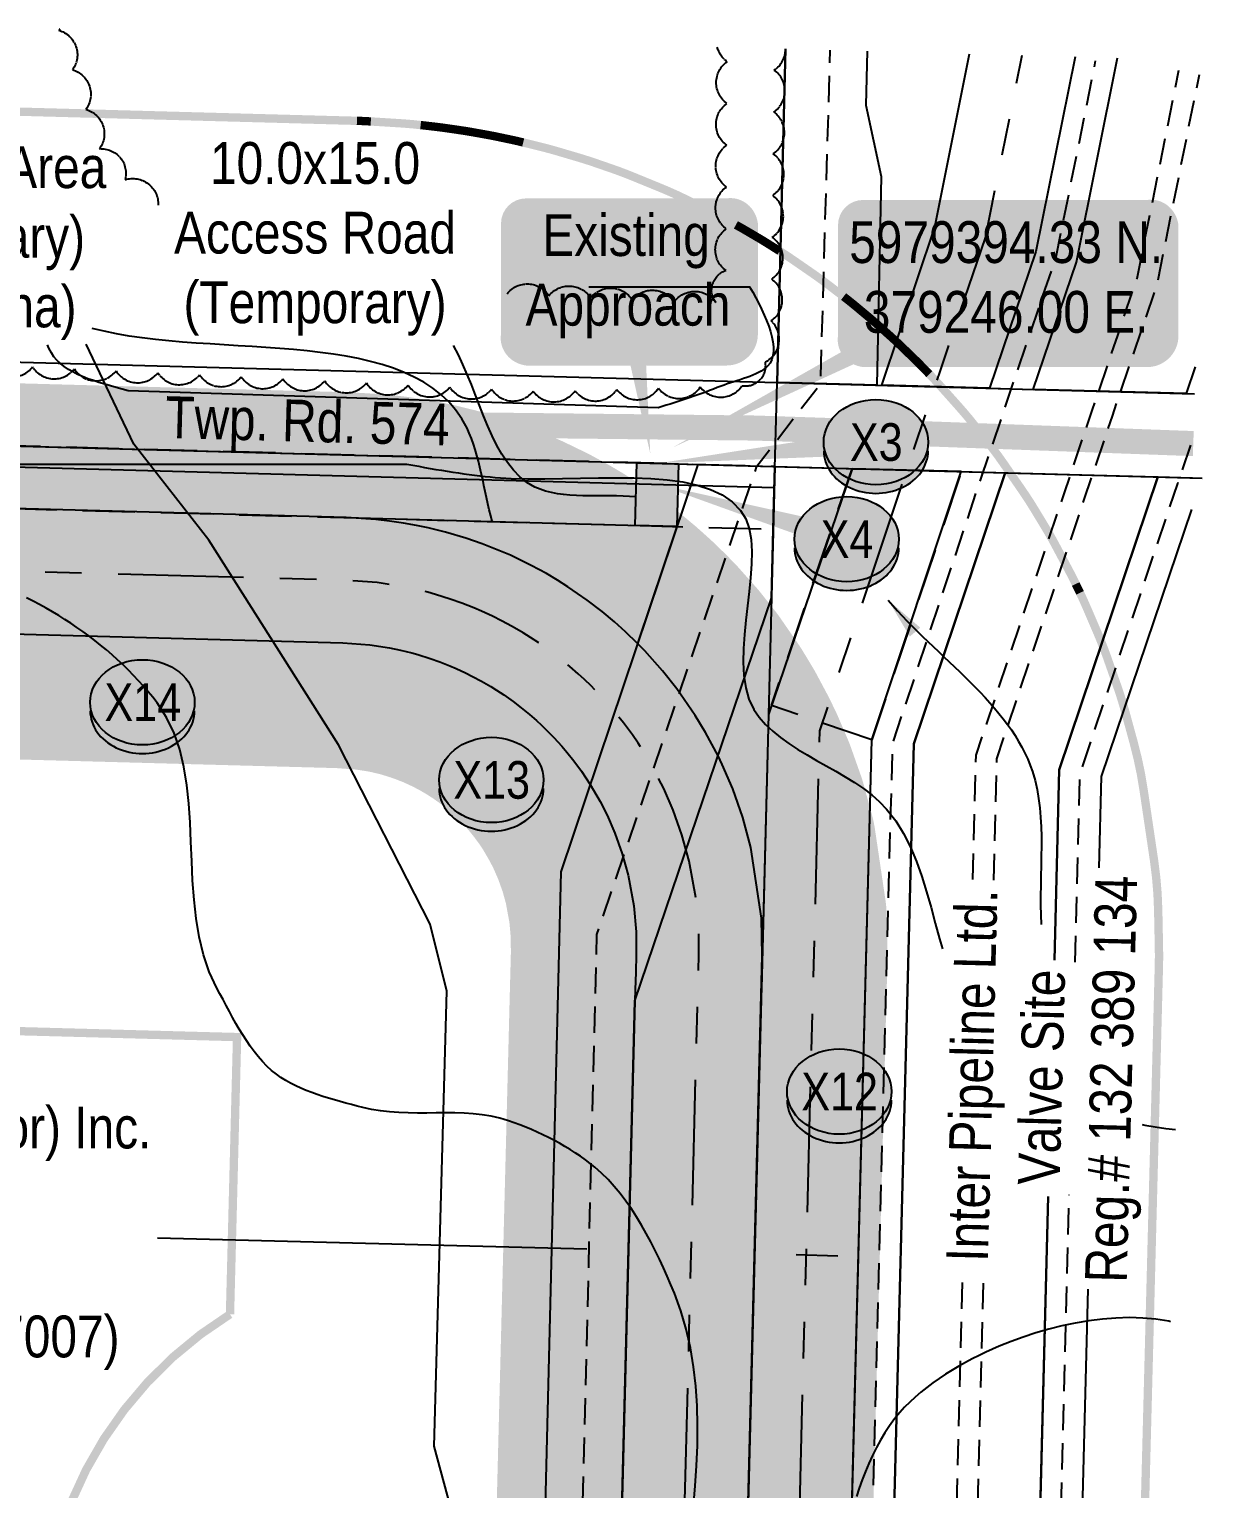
# Model space of a CAD drawing. Extents: x 377880 to 379854, y 5978481 to 5980390.
# Drawn here: x 379097.9 to 379379.6, y 5979151 to 5979500.4 of the extents above; entities that cross this region are included whole.
import ezdxf
from ezdxf.enums import TextEntityAlignment as Align

# ---------------------------------------------------------------- set-up
doc = ezdxf.new("R2010")
doc.units = 0
doc.header["$LTSCALE"] = 5
doc.header["$PDSIZE"] = 0.5
for name, pattern in [('0', [1, 1, 0]), ('foc-ACCESSROAD', [3.75, 2.5, -1.25]), ('foc-DRILLPATH', [14.75, 6, -1.75, 1.75, -1.75, 1.75, -1.75]), ('foc-FLOWLINE', [3.75, 2.5, -1.25]), ('foc-QUARTERLINE', [33, 25, -3, 2, -3]), ('foc-TIELINE', [1.875, 1.25, -0.625]), ('UG_PIPE', [1.875, 1.25, -0.625])]:
    doc.linetypes.add(name, pattern=pattern)
doc.layers.get('Defpoints').update_dxf_attribs({"color": 9})
for name, color, linetype in [('AS-PIPE-UG', 44, 'UG_PIPE'), ('AS-POWER', 104, 'foc-POWER'), ('AS-ROADS', 254, 'Continuous'), ('AS-TELUS', 224, 'foc-TEL'), ('C-RW', 13, 'Continuous'), ('C-WS', 13, 'foc-ACCESSROAD'), ('F-EZE', 190, 'foc-FLOWLINE'), ('F-RW', 190, 'Continuous'), ('L-QSEC', 8, 'foc-QUARTERLINE'), ('L-ROAD-T', 7, 'Continuous'), ('L-SEC', 7, 'Continuous'), ('P-BUFFER-H 30m', 51, 'Continuous'), ('P-BUFFER-YELLOW', 50, 'foc-TIELINE'), ('P-CROSSINGS', 250, 'Continuous'), ('P-PDRILLPATH', 12, 'foc-DRILLPATH'), ('P-PROPOSED', 10, 'Continuous'), ('P-PROPOSED-T', 10, 'Continuous'), ('P-TEMP-H', 41, 'Continuous'), ('P-TEMP_WORKSPACE', 46, 'Continuous'), ('T-BUSH', 110, '0'), ('T-CREEK', 160, 'Continuous'), ('WETLAND', 143, 'Continuous')]:
    doc.layers.add(name, color=color, linetype=linetype)
doc.layers.add('C-WS-T', color=13, linetype='Continuous', lineweight=9)
doc.layers.add('P-TEMP-T', color=46, linetype='Continuous', lineweight=18)
doc.layers.add('P-REPAIR-PURPLE-H', color=7, linetype='Continuous', true_color=0xeeddfd)
doc.styles.add('80', font='ARIALN.TTF', dxfattribs={"height": 10})
doc.styles.add('80CG', font='ARIALN.TTF', dxfattribs={"height": 10})
doc.styles.add('80L', font='ARIALN.TTF', dxfattribs={"height": 10})
doc.styles.add('Crossing', font='ARIALN.TTF', dxfattribs={"height": 10})
doc.styles.add('foc-LtypeFont', font='ARIALN.TTF', dxfattribs={"height": 7.35})
doc.linetypes.add('foc-POWER', pattern='A,6,-1,["P",foc-LtypeFont,S=0.2,R=0,X=-0.625,Y=-0.75],-1.24,4', length=12.24)
doc.linetypes.add('foc-POWER-NOLINE', pattern='A,0,-4,["P",foc-LtypeFont,S=0.2,R=0,X=-0.625,Y=-0.75],-8.24', length=12.24)
doc.linetypes.add('foc-TEL', pattern='A,2,-1,["T",foc-LtypeFont,S=0.2,R=0,X=-0.425,Y=-0.75],-1.24,8', length=12.24)
doc.linetypes.add('foc-TEL-NOLINE', pattern='A,0,-2,["T",foc-LtypeFont,S=0.2,R=0,X=-0.425,Y=-0.75],-10.24', length=12.24)
doc.linetypes.add('foc-TOPO-flowdirection-NOLINE', pattern='A,0,[">",foc-LtypeFont,S=0.3,R=0,X=0,Y=-0.945],-20,[">",foc-LtypeFont,S=0.3,R=0,X=0,Y=-0.945],0', length=20)
doc.dimstyles.new('Compass 5 000', dxfattribs={"dimscale": 5, "dimtxt": 9, "dimasz": 2, "dimexe": 0.2, "dimexo": 0.0625, "dimgap": 0.5, "dimtad": 0, "dimtih": 1, "dimtoh": 1, "dimzin": 0, "dimdsep": 46, "dimtxsty": '80CG', "dimcen": 0.1, "dimse1": 1, "dimse2": 1, "dimclrd": 256, "dimclrt": 256, "dimaunit": 1, "dimadec": 4, "dimazin": 0, "dimtfac": 0.06, "dimtofl": 0, "dimtmove": 0, "dimatfit": 1, "dimfxl": 0.2, "dimtolj": 1, "dimtzin": 0, "dimlwd": -1, "dimarcsym": 0})

# ---------------------------------------------------------------- blocks, each defined once
blk = doc.blocks.new('xing2')
h = blk.add_hatch(color=50)
h.dxf.hatch_style = 1
edge = h.paths.add_edge_path()
edge.add_ellipse((0, 0), major_axis=(-12.5, 0), ratio=0.816297, start_angle=0, end_angle=360)
h = blk.add_hatch(color=250)
h.dxf.hatch_style = 1
edge = h.paths.add_edge_path()
edge.add_ellipse((0, -2.05), major_axis=(-12.5, 0), ratio=0.816297, start_angle=0, end_angle=180)
edge.add_line((12.5, -2.05), (12.5, 0))
edge.add_ellipse((0, 0), major_axis=(-12.5, 0), ratio=0.816297, start_angle=0, end_angle=180, ccw=False)
edge.add_line((-12.5, 0), (-12.5, -2.05))
at = {"color": 250}
blk.add_ellipse((0, 0), major_axis=(-12.5, 0), ratio=0.816297, dxfattribs=at)
blk.add_ellipse((0, -2.05), major_axis=(-12.5, 0), ratio=0.816297, start_param=0, end_param=3.141593, dxfattribs=at)
at = {"color": 250, "style": 'Crossing'}
blk.add_attdef('CROSSING', text='', height=9, dxfattribs=at).set_placement((0.09, 0.02), align=Align.MIDDLE_CENTER)
at = {"color": 250, "style": 'Crossing', "flags": 1}
for tag, p in [('OWNER', (0.09, -12.49)), ('DESCRIPTION', (0.09, -25.77)), ('LOCATION', (0.09, -39.3)), ('DWG_REF', (0.09, -52.84))]:
    blk.add_attdef(tag, text='', height=9, dxfattribs=at).set_placement(p, align=Align.MIDDLE_CENTER)
blk = doc.blocks.new('*U437')
h = blk.add_hatch(color=255)
edge = h.paths.add_edge_path()
edge.add_line((-24, -20), (24, -20))
edge.add_arc((24, -14), 6, 270, 360)
edge.add_line((30, -14), (30, 12.5))
edge.add_arc((24, 12.5), 6, 0, 90)
edge.add_line((24, 18.5), (-24, 18.5))
edge.add_arc((-24, 12.5), 6, 90, 180)
edge.add_line((-30, 12.5), (-30, -14))
edge.add_arc((-24, -14), 6, 180, 270)
at = {"color": 1, "flags": 128}
blk.add_lwpolyline([(-24, -20, 3, 3, 0), (24, -20, 3, 3, 0.414214), (30, -14, 3, 3, 0), (30, 12.5, 3, 0, 0.414214), (24, 18.5, 0, 0, 0), (-24, 18.5, 0, 0, 0.414214), (-30, 12.5, 0, 0, 0), (-30, -14, 0, 3, 0.414214)], format="xyseb", close=True, dxfattribs=at)
for points in [[(-25.47, -11.01, 0, 7.5, 0), (0, 0, 0, 0, 0)], [(5.73, -42.54, 0, 7.5, 0), (0, 0, 0, 0, 0)]]:
    blk.add_lwpolyline(points, format="xyseb", dxfattribs=at)
at = {"color": 1, "style": '80'}
blk.add_attdef('ENTER_TEXT_001', (-26.85, -4.92), '', height=10, dxfattribs=at)
blk = doc.blocks.new('*U438')
h = blk.add_hatch(color=255)
edge = h.paths.add_edge_path()
edge.add_line((-34, -20), (34, -20))
edge.add_arc((34, -14), 6, 270, 360)
edge.add_line((40, -14), (40, 12.5))
edge.add_arc((34, 12.5), 6, 0, 90)
edge.add_line((34, 18.5), (-34, 18.5))
edge.add_arc((-34, 12.5), 6, 90, 180)
edge.add_line((-40, 12.5), (-40, -14))
edge.add_arc((-34, -14), 6, 180, 270)
at = {"color": 1, "flags": 128}
blk.add_lwpolyline([(-34, -20, 3, 3, 0), (34, -20, 3, 3, 0.414214), (40, -14, 3, 3, 0), (40, 12.5, 3, 0, 0.414214), (34, 18.5, 0, 0, 0), (-34, 18.5, 0, 0, 0.414214), (-40, 12.5, 0, 0, 0), (-40, -14, 0, 3, 0.414214)], format="xyseb", close=True, dxfattribs=at)
for points in [[(-79.61, -40.76, 0, 7.5, 0), (0, 0, 0, 0, 0)], [(-25.47, -11.01, 0, 7.5, 0), (0, 0, 0, 0, 0)]]:
    blk.add_lwpolyline(points, format="xyseb", dxfattribs=at)
at = {"color": 1, "style": '80'}
blk.add_attdef('ENTER_TEXT_001', (-26.85, -4.92), '', height=10, dxfattribs=at)
blk = doc.blocks.new('*D476')
at = {"layer": 'Defpoints', "color": 0, "transparency": 16777216}
for p in [(379241.45, 5979208.1), (379241.12, 5979195.32), (379271.26, 5979194.55)]:
    blk.add_point(p, dxfattribs=at)
at = {"layer": 'P-PROPOSED-T', "color": 240, "transparency": 16777216}
for p, q in [((379231.45, 5979208.36), (379128.68, 5979210.99)), ((379281.59, 5979207.08), (379291.58, 5979206.82))]:
    blk.add_line(p, q, dxfattribs=at)
for points in [[(379231.49, 5979210.02), (379231.41, 5979206.69), (379241.45, 5979208.1)], [(379281.63, 5979208.74), (379281.54, 5979205.41), (379271.59, 5979207.33)]]:
    blk.add_solid(points, dxfattribs=at)
at = {"layer": 'P-PROPOSED-T', "transparency": 16777216, "insert": (379056.87, 5979210.99), "char_height": 10, "attachment_point": 5, "style": '80CG'}
blk.add_mtext('\\A1;Inter Pipeline (Corridor) Inc.\\P30.00 P/L R/W\\PPlan 092 5502\\P(AER 48184-4, LS 7007)', dxfattribs=at)

msp = doc.modelspace()

# ---------------------------------------------------------------- hatches: boundary and pattern name
at = {"layer": 'P-BUFFER-H 30m'}
h = msp.add_hatch(color=256, dxfattribs=at)
h.dxf.hatch_style = 1
h.paths.add_polyline_path([(379296.053, 5978992.785), (379298.424, 5979084.392), (379299.075, 5979109.56), (379303.428, 5979277.819, 0.0113825), (379303.432, 5979279.185), (379303.255, 5979288.18, 0.0318925), (379302.936, 5979291.99), (379300.427, 5979308.913, 0.0300277), (379299.687, 5979312.437), (379297.713, 5979319.643, 0.017967), (379297.07, 5979321.7), (379294.659, 5979328.535, 0.0165461), (379293.937, 5979330.384), (379291.449, 5979336.181, 0.0203889), (379290.394, 5979338.387, 0.0204188), (379289.331, 5979340.594), (379286.35, 5979346.182, 0.0135175), (379285.549, 5979347.591), (379283.094, 5979351.649, 0.0152063), (379282.102, 5979353.181), (379277.714, 5979359.528, 0.0161909), (379276.559, 5979361.089), (379273.114, 5979365.44, 0.0145748), (379271.989, 5979366.779), (379267.736, 5979371.551, 0.0211773), (379265.967, 5979373.374, 0.018263), (379264.448, 5979374.952), (379261.566, 5979377.735, 0.0091727), (379260.761, 5979378.484), (379258.146, 5979380.829, 0.0090424), (379257.326, 5979381.539), (379254.332, 5979384.035, 0.0102305), (379253.373, 5979384.802), (379249.814, 5979387.531, 0.0123287), (379248.618, 5979388.402), (379243.997, 5979391.596, 0.0104964), (379242.946, 5979392.29), (379240.422, 5979393.882, 0.0074025), (379239.664, 5979394.345), (379237.01, 5979395.911, 0.0088202), (379236.089, 5979396.433), (379232.447, 5979398.413, 0.0117706), (379231.19, 5979399.058), (379226.241, 5979401.454, 0.0156458), (379224.526, 5979402.219), (379217.751, 5979404.99, 0.0140225), (379216.177, 5979405.583), (379212.235, 5979406.942, 0.0112824), (379210.946, 5979407.355), (379206.078, 5979408.791, 0.01135), (379204.764, 5979409.147), (379200.661, 5979410.158, 0.008689), (379199.645, 5979410.39), (379196.811, 5979410.985, 0.007407), (379195.939, 5979411.154), (379192.814, 5979411.714, 0.0079298), (379191.875, 5979411.867), (379188.586, 5979412.349, 0.0081034), (379187.622, 5979412.474), (379184.327, 5979412.849, 0.0127367), (379182.804, 5979412.983), (379175.699, 5979413.425, 0.0087624), (379174.648, 5979413.472), (378891.614, 5979421.151, 0.2059693), (378869.588, 5979412.375), (378741.819, 5979284.608), (378469.662, 5979284.607, 0.4066823), (378439.673, 5979255.38), (378438.899, 5979225.381, 0.4217837), (378468.889, 5979194.608), (378766.672, 5979194.608, 0.1989132), (378787.886, 5979203.394), (378914.974, 5979330.483), (379171.525, 5979323.523), (379176.156, 5979323.179), (379178.905, 5979322.759), (379180.263, 5979322.479), (379182.255, 5979321.989), (379184.493, 5979321.291), (379185.734, 5979320.851), (379187.617, 5979320.109), (379189.862, 5979319.072), (379191.611, 5979318.133), (379193.313, 5979317.141), (379194.669, 5979316.249), (379196.06, 5979315.266), (379197.174, 5979314.417), (379198.339, 5979313.464), (379199.657, 5979312.313), (379201.275, 5979310.748), (379203.22, 5979308.607), (379204.493, 5979307.012), (379205.922, 5979305.069), (379206.671, 5979303.908), (379208.258, 5979301.183), (379209.137, 5979299.451), (379210.252, 5979296.897), (379211.298, 5979293.973), (379212.079, 5979291.151), (379212.926, 5979286.542), (379213.241, 5979282.948), (379213.266, 5979279.201), (379213.166, 5979275.425), (379213.057, 5979271.306), (379212.987, 5979268.654), (379209.737, 5979141.706), (379196.695, 5979142.006, 0.4134141), (379166.016, 5979112.785), (379152.934, 5978604.043, 0.4137972), (379182.111, 5978573.283), (379207.082, 5978572.606, 0.076513), (379216.139, 5978573.749, 0.0764958), (379225.117, 5978572.116), (379255.105, 5978571.302, 0.4145982), (379285.91, 5978600.515)])
h.paths.add_polyline_path([(379196.006, 5979112.014), (379220.571, 5979111.449), (379238.961, 5979111.027), (379242.977, 5979267.862), (379243.047, 5979270.513), (379243.156, 5979274.632), (379243.269, 5979278.905), (379243.232, 5979284.359), (379242.688, 5979290.571), (379241.345, 5979297.879), (379239.917, 5979303.037), (379238.156, 5979307.963), (379236.282, 5979312.253), (379234.618, 5979315.533), (379232.249, 5979319.599), (379231.231, 5979321.178), (379230.138, 5979322.777), (379228.311, 5979325.262), (379226.67, 5979327.318), (379225.457, 5979328.744), (379223.534, 5979330.862), (379221.881, 5979332.555), (379220.592, 5979333.801), (379219.384, 5979334.914), (379217.708, 5979336.379), (379215.765, 5979337.968), (379213.814, 5979339.455), (379211.577, 5979341.035), (379209.857, 5979342.167), (379208.441, 5979343.048), (379206.264, 5979344.315), (379204.112, 5979345.472), (379202.395, 5979346.329), (379200.171, 5979347.356), (379198.669, 5979347.999), (379196.246, 5979348.954), (379193.976, 5979349.759), (379191, 5979350.687), (379189.553, 5979351.089), (379186.874, 5979351.747), (379184.203, 5979352.297), (379179.539, 5979353.011), (379173.043, 5979353.493), (378902.887, 5979360.822), (378766.672, 5979224.608), (378468.889, 5979224.608), (378469.663, 5979254.607), (378754.246, 5979254.608), (378890.801, 5979391.162), (379173.835, 5979383.483), (379180.94, 5979383.041), (379184.236, 5979382.666), (379187.524, 5979382.184), (379190.649, 5979381.624), (379193.483, 5979381.03), (379197.585, 5979380.019), (379202.453, 5979378.582), (379206.395, 5979377.222), (379213.17, 5979374.451), (379218.119, 5979372.055), (379221.762, 5979370.075), (379224.416, 5979368.509), (379226.94, 5979366.917), (379231.561, 5979363.723), (379235.12, 5979360.994), (379238.114, 5979358.498), (379240.728, 5979356.153), (379243.61, 5979353.37), (379245.34, 5979351.591), (379249.593, 5979346.818), (379253.037, 5979342.468), (379257.425, 5979336.121), (379259.88, 5979332.063), (379262.861, 5979326.475), (379263.88, 5979324.352), (379266.367, 5979318.555), (379268.778, 5979311.72), (379270.752, 5979304.514), (379273.261, 5979287.59), (379273.438, 5979278.595), (379269.085, 5979110.336), (379268.435, 5979085.168), (379266.063, 5978993.56), (379255.92, 5978601.291), (379225.932, 5978602.105), (379238.322, 5979085.828), (379219.979, 5979086.339), (379207.896, 5978602.595), (379182.924, 5978603.272)], flags=16)
at = {"layer": 'P-REPAIR-PURPLE-H'}
h = msp.add_hatch(color=256, dxfattribs=at)
h.dxf.hatch_style = 1
h.paths.add_polyline_path([(378469.663, 5979254.607), (378468.889, 5979224.608), (378766.672, 5979224.608), (378902.887, 5979360.822), (379173.043, 5979353.493), (379179.539, 5979353.011), (379184.203, 5979352.297), (379186.874, 5979351.747), (379189.553, 5979351.089), (379191, 5979350.687), (379193.976, 5979349.759), (379196.246, 5979348.954), (379198.669, 5979347.999), (379200.171, 5979347.356), (379202.395, 5979346.329), (379204.112, 5979345.472), (379206.264, 5979344.315), (379208.441, 5979343.048), (379209.857, 5979342.167), (379211.577, 5979341.035), (379213.814, 5979339.455), (379215.765, 5979337.968), (379217.708, 5979336.379), (379219.384, 5979334.914), (379220.592, 5979333.801), (379221.881, 5979332.555), (379223.534, 5979330.862), (379225.457, 5979328.744), (379226.67, 5979327.318), (379228.311, 5979325.262), (379230.138, 5979322.777), (379231.231, 5979321.178), (379232.249, 5979319.599), (379234.618, 5979315.533), (379236.282, 5979312.253), (379238.156, 5979307.963), (379239.917, 5979303.037), (379241.345, 5979297.879), (379242.688, 5979290.571), (379243.232, 5979284.359), (379243.269, 5979278.905), (379243.156, 5979274.632), (379243.047, 5979270.513), (379242.977, 5979267.862), (379238.961, 5979111.027), (379238.322, 5979085.828), (379225.932, 5978602.105), (379255.92, 5978601.291), (379266.063, 5978993.56), (379268.435, 5979085.168), (379269.085, 5979110.336), (379273.438, 5979278.595), (379273.261, 5979287.59), (379270.752, 5979304.514), (379268.778, 5979311.72), (379266.367, 5979318.555), (379263.88, 5979324.352), (379262.861, 5979326.475), (379259.88, 5979332.063), (379257.425, 5979336.121), (379253.037, 5979342.468), (379249.593, 5979346.818), (379245.34, 5979351.591), (379243.61, 5979353.37), (379240.728, 5979356.153), (379238.114, 5979358.498), (379235.12, 5979360.994), (379231.561, 5979363.723), (379226.94, 5979366.917), (379224.416, 5979368.509), (379221.762, 5979370.075), (379218.119, 5979372.055), (379213.17, 5979374.451), (379206.395, 5979377.222), (379202.453, 5979378.582), (379197.585, 5979380.019), (379193.483, 5979381.03), (379190.649, 5979381.624), (379187.524, 5979382.184), (379184.236, 5979382.666), (379180.94, 5979383.041), (379173.835, 5979383.483), (378890.801, 5979391.162), (378754.246, 5979254.608)])
at = {"layer": 'P-TEMP-H'}
h = msp.add_hatch(color=256, dxfattribs=at)
h.dxf.hatch_style = 1
h.paths.add_polyline_path([(379253.427, 5979396.324), (379253.02, 5979381.334), (379243.024, 5979381.606), (379243.431, 5979396.596)])
h = msp.add_hatch(color=256, dxfattribs=at)
h.dxf.hatch_style = 1
h.paths.add_polyline_path([(379253.02, 5979381.334), (379243.618, 5979353.362), (379243.61, 5979353.37), (379240.728, 5979356.153), (379238.114, 5979358.498), (379235.12, 5979360.994), (379231.561, 5979363.723), (379226.94, 5979366.917), (379224.416, 5979368.509), (379221.762, 5979370.075), (379218.119, 5979372.055), (379213.17, 5979374.451), (379206.395, 5979377.222), (379202.453, 5979378.582), (379197.585, 5979380.019), (379193.483, 5979381.03), (379190.649, 5979381.624), (379187.524, 5979382.184), (379184.236, 5979382.666), (379180.94, 5979383.041), (379173.835, 5979383.483)])

# ---------------------------------------------------------------- linework, layer by layer
at = {"layer": 'AS-PIPE-UG', "flags": 128}
for points in [[(379213.858, 5978482.296), (379216.371, 5978582.254), (379216.893, 5978602.361), (379228.976, 5979086.114), (379233.866, 5979283.682), (379272.172, 5979395.815), (379287.411, 5979415.525), (379289.724, 5979495.376)], [(379257.813, 5978481.091), (379260.399, 5978581.058), (379260.918, 5978601.161), (379271.044, 5978992.765), (379298.302, 5979083.829), (379304.661, 5979329.418), (379325.839, 5979392.883), (379332.593, 5979412.822), (379343.821, 5979445.896), (379353.265, 5979492.798)], [(379323.878, 5979296.866), (379324.645, 5979326.659), (379345.791, 5979389.412), (379352.525, 5979409.33), (379363.166, 5979440.676), (379373.207, 5979490.549)], [(379328.876, 5979296.726), (379329.623, 5979325.777), (379350.528, 5979387.813), (379357.26, 5979407.725), (379368.004, 5979439.374), (379378.109, 5979489.562)], [(379348.377, 5979277.098), (379349.539, 5979322.248), (379372.914, 5979391.614), (379376.678, 5979402.705)], [(379272.829, 5978480.684), (379275.417, 5978580.65), (379275.99, 5978601.174), (379271.721, 5978632.1), (379279.813, 5978946.65), (379342.413, 5979044.712), (379342.487, 5979048.267), (379346.943, 5979221.374)], [(379162.111, 5978572.174), (379162.41, 5978583.677), (379162.932, 5978603.833), (379174.98, 5979072.371), (379318.009, 5979068.867), (379321.468, 5979203.242)], [(379167.11, 5978572.049), (379167.408, 5978583.547), (379167.93, 5978603.703), (379179.85, 5979067.25), (379322.879, 5979063.746), (379326.463, 5979202.998)]]:
    msp.add_lwpolyline(points, dxfattribs=at)
at = {"layer": 'AS-POWER', "flags": 128}
msp.add_lwpolyline([(378353.794, 5979420.66), (378453.759, 5979418.02), (378473.733, 5979412.476), (379276.328, 5979390.7)], dxfattribs=at)
at = {"layer": 'AS-POWER', "linetype": 'foc-POWER-NOLINE', "flags": 128}
msp.add_lwpolyline([(379275.646, 5979364.162), (379276.076, 5979380.709), (379277.009, 5979415.808), (379376.947, 5979413.095)], dxfattribs=at)
at = {"layer": 'AS-ROADS', "const_width": 6, "flags": 128}
msp.add_lwpolyline([(378353.988, 5979428.191), (378461.233, 5979425.748), (378484.014, 5979422.026), (378631.685, 5979417.37), (378760.423, 5979414.377), (378940.957, 5979412.077), (379132.967, 5979406.457), (379271.745, 5979404.916), (379307.692, 5979403.719), (379376.639, 5979401.197)], dxfattribs=at)
at = {"layer": 'AS-TELUS', "linetype": 'foc-TEL-NOLINE', "flags": 128}
msp.add_lwpolyline([(378450.272, 5978502.997), (378473.869, 5979417.501), (379378.771, 5979392.928)], dxfattribs=at)
at = {"layer": 'C-RW', "flags": 128}
for points in [[(379348.363, 5979493.785), (379338.983, 5979447.199), (379327.858, 5979414.426), (379302.043, 5979415.159), (379314.735, 5979453.028), (379323.064, 5979494.471)], [(379269.085, 5979110.336), (379273.438, 5979278.595), (379273.261, 5979287.59), (379270.752, 5979304.514), (379268.778, 5979311.72), (379266.367, 5979318.555), (379263.88, 5979324.352), (379262.861, 5979326.475), (379259.88, 5979332.063), (379257.425, 5979336.121), (379253.037, 5979342.468), (379249.593, 5979346.818), (379245.34, 5979351.591), (379243.61, 5979353.37), (379240.728, 5979356.153), (379238.114, 5979358.498), (379235.12, 5979360.994), (379231.561, 5979363.723), (379226.94, 5979366.917), (379224.416, 5979368.509), (379221.762, 5979370.075), (379218.119, 5979372.055), (379213.17, 5979374.451), (379206.395, 5979377.222), (379202.453, 5979378.582), (379197.585, 5979380.019), (379193.483, 5979381.03), (379190.649, 5979381.624), (379187.524, 5979382.184), (379184.236, 5979382.666), (379180.94, 5979383.041), (379173.835, 5979383.483), (378890.801, 5979391.162)], [(378902.887, 5979360.822), (379173.043, 5979353.493), (379179.539, 5979353.011), (379184.203, 5979352.297), (379186.874, 5979351.747), (379189.553, 5979351.089), (379191, 5979350.687), (379193.976, 5979349.759), (379196.246, 5979348.954), (379198.669, 5979347.999), (379200.171, 5979347.356), (379202.395, 5979346.329), (379204.112, 5979345.472), (379206.264, 5979344.315), (379208.441, 5979343.048), (379209.857, 5979342.167), (379211.577, 5979341.035), (379213.814, 5979339.455), (379215.765, 5979337.968), (379217.708, 5979336.379), (379219.384, 5979334.914), (379220.592, 5979333.801), (379221.881, 5979332.555), (379223.534, 5979330.862), (379225.457, 5979328.744), (379226.67, 5979327.318), (379228.311, 5979325.262), (379230.138, 5979322.777), (379231.231, 5979321.178), (379232.249, 5979319.599), (379234.618, 5979315.533), (379236.282, 5979312.253), (379238.156, 5979307.963), (379239.917, 5979303.037), (379241.345, 5979297.879), (379242.688, 5979290.571), (379243.232, 5979284.359), (379243.269, 5979278.905), (379243.156, 5979274.632), (379243.047, 5979270.513), (379242.977, 5979267.862), (379238.961, 5979111.027)]]:
    msp.add_lwpolyline(points, dxfattribs=at)
msp.add_lwpolyline([(379294.943, 5979395.186), (379274.929, 5979336.38), (379269.085, 5979110.336), (379238.961, 5979111.027), (379220.571, 5979111.449), (379196.006, 5979112.014), (379182.924, 5978603.272), (379207.896, 5978602.595), (379219.979, 5979086.339), (379238.322, 5979085.828), (379268.435, 5979085.168), (379293.321, 5979084.624), (379299.682, 5979330.293), (379321.099, 5979394.477)], close=True, dxfattribs=at)
at = {"layer": 'C-WS', "flags": 128}
msp.add_lwpolyline([(379299.682, 5979330.293), (379275.642, 5979338.475), (379294.943, 5979395.186), (379321.099, 5979394.477)], close=True, dxfattribs=at)
at = {"layer": 'F-EZE', "flags": 128}
msp.add_lwpolyline([(378473.477, 5979402.485), (378890.801, 5979391.162), (379276.076, 5979380.709), (379276.464, 5979395.698), (378473.869, 5979417.501)], close=True, dxfattribs=at)
at = {"layer": 'F-RW', "flags": 128}
for points in [[(379298.572, 5979495.136), (379298.286, 5979482.187), (379301.922, 5979465.115), (379300.867, 5979415.191), (379277.009, 5979415.808), (379279.049, 5979495.666)], [(379348.363, 5979493.785), (379338.983, 5979447.199), (379327.858, 5979414.426), (379338.318, 5979414.143), (379348.652, 5979444.583), (379358.502, 5979493.51)], [(379377.114, 5979419.545), (379374.942, 5979413.15), (379338.318, 5979414.143), (379348.652, 5979444.583), (379358.502, 5979493.51)], [(379258.011, 5979396.184), (379225.234, 5979298.672), (379220.571, 5979111.449), (379219.979, 5979086.339), (379207.896, 5978602.595), (379225.932, 5978602.105), (379242.977, 5979267.862), (379275.646, 5979364.162), (379276.076, 5979380.709)], [(379341.932, 5979220.999), (379337.489, 5979048.383), (379194.46, 5979051.888), (379182.924, 5978603.272), (379147.937, 5978604.222), (379160.37, 5979087.734), (379303.4, 5979084.229), (379309.708, 5979329.306), (379331.579, 5979394.209), (379368.177, 5979393.216), (379344.56, 5979323.13), (379343.387, 5979277.533)], [(379343.388, 5979277.533), (379344.56, 5979323.13), (379368.177, 5979393.216), (379376.427, 5979392.992)], [(379376.231, 5979385.421), (379354.616, 5979321.538), (379354.045, 5979299.616)], [(379351.42, 5979198.775), (379347.368, 5979043.183), (379284.829, 5978945.132), (379276.752, 5978632.373), (379281.256, 5978600.616), (379270.98, 5978600.9), (379266.712, 5978631.821), (379274.85, 5978948.169), (379337.444, 5979046.22), (379341.936, 5979220.999)]]:
    msp.add_lwpolyline(points, dxfattribs=at)
msp.add_lwpolyline([(379321.099, 5979394.477), (379331.579, 5979394.209), (379309.708, 5979329.306), (379303.4, 5979084.229), (379275.964, 5978991.448), (379274.85, 5978948.169), (379266.712, 5978631.821), (379270.98, 5978600.9), (379255.92, 5978601.291), (379266.063, 5978993.56), (379293.009, 5979084.631), (379293.35, 5979085.788), (379299.682, 5979330.293)], close=True, dxfattribs=at)
at = {"layer": 'L-QSEC'}
for p, q in [((379279.049, 5979495.666), (379276.984, 5979415.808)), ((379276.464, 5979395.698), (379255.659, 5978591.235))]:
    msp.add_line(p, q, dxfattribs=at)
at = {"layer": 'L-SEC'}
for p, q in [((378474.23, 5979437.589), (379277.009, 5979415.808)), ((378473.869, 5979417.474), (379276.464, 5979395.698)), ((379277.009, 5979415.808), (379376.947, 5979413.095)), ((379276.464, 5979395.698), (379376.427, 5979392.985))]:
    msp.add_line(p, q, dxfattribs=at)
at = {"layer": 'P-BUFFER-YELLOW', "ltscale": 2, "const_width": 1.999, "flags": 128}
msp.add_lwpolyline([(378468.368, 5979129.609, 0.0013709), (378468.889, 5979129.608), (378766.672, 5979129.608, 0.1989132), (378833.848, 5979157.433), (378941.164, 5979264.749), (379147.722, 5979259.145), (379146.024, 5979192.802, 0.2529582), (379101.038, 5979114.456), (379087.956, 5978605.714, 0.4137972), (379180.347, 5978508.307), (379205.319, 5978507.63, 0.023785), (379214.35, 5978507.814, 0.0237679), (379223.352, 5978507.14), (379253.34, 5978506.326, 0.4145982), (379350.888, 5978598.835), (379361.031, 5978991.105), (379363.403, 5979082.71), (379364.053, 5979107.88), (379368.406, 5979276.139, 0.0113825), (379368.419, 5979280.463), (379368.242, 5979289.459, 0.0318925), (379367.233, 5979301.523), (379364.724, 5979318.446, 0.0300277), (379362.379, 5979329.603), (379360.406, 5979336.809, 0.017967), (379358.368, 5979343.323), (379355.956, 5979350.158, 0.0165461), (379353.67, 5979356.014), (379351.183, 5979361.811, 0.0105725), (379349.522, 5979365.468), (379348.502, 5979367.591, 0.0106025), (379346.682, 5979371.185), (379343.702, 5979376.772, 0.0135175), (379341.163, 5979381.237), (379338.708, 5979385.295, 0.0152063), (379335.569, 5979390.145), (379331.181, 5979396.491, 0.0161909), (379327.521, 5979401.435), (379324.077, 5979405.786, 0.0145748), (379320.515, 5979410.025), (379316.261, 5979414.798, 0.0108306), (379313.458, 5979417.81), (379311.728, 5979419.589, 0.0079172), (379309.597, 5979421.713), (379306.715, 5979424.495, 0.0091727), (379304.164, 5979426.87), (379301.55, 5979429.215, 0.0090424), (379298.951, 5979431.462), (379295.957, 5979433.959, 0.0102305), (379292.921, 5979436.386), (379289.362, 5979439.115, 0.0123287), (379285.575, 5979441.873), (379280.955, 5979445.067, 0.0104964), (379277.627, 5979447.265), (379275.103, 5979448.857, 0.0074025), (379272.702, 5979450.322), (379270.048, 5979451.889, 0.0088202), (379267.132, 5979453.541), (379263.49, 5979455.521, 0.0117706), (379259.511, 5979457.564), (379254.561, 5979459.96, 0.0156458), (379249.133, 5979462.381), (379242.358, 5979465.152, 0.0140225), (379237.372, 5979467.03), (379233.431, 5979468.389, 0.0112824), (379229.348, 5979469.695), (379224.48, 5979471.132, 0.01135), (379220.317, 5979472.259), (379216.215, 5979473.27, 0.008689), (379212.996, 5979474.004), (379210.162, 5979474.599, 0.007407), (379207.4, 5979475.136), (379204.275, 5979475.696, 0.0079298), (379201.301, 5979476.18), (379198.012, 5979476.662, 0.0081034), (379194.959, 5979477.059), (379191.663, 5979477.433, 0.0127367), (379186.843, 5979477.857), (379179.737, 5979478.299, 0.0087624), (379176.411, 5979478.448), (378893.377, 5979486.127, 0.2059693), (378823.626, 5979458.337), (378714.896, 5979349.608), (378469.662, 5979349.607, 0.4066823), (378374.694, 5979257.056), (378373.921, 5979227.057, 0.3468704), (378444.371, 5979132.826, 0.3468704)], format="xyb", dxfattribs=at)
at = {"layer": 'P-CROSSINGS', "flags": 128}
for points in [[(379248.429, 5979396.46, 0, 6, 0), (379300.659, 5979401.546, 0, 0, 0)], [(379248.293, 5979391.461, 0, 6, 0), (379293.662, 5979378.319, 0, 0, 0)], [(379146.583, 5979369.216, 0, 6, 0), (379125.151, 5979339.29, 0, 0, 0)], [(379247.422, 5979323.363, 0, 6, 0), (379208.68, 5979320.707, 0, 0, 0)], [(379257.908, 5979264.75, 0, 6, 0), (379291.886, 5979246.097, 0, 0, 0)]]:
    msp.add_lwpolyline(points, format="xyseb", dxfattribs=at)
at = {"layer": 'P-PDRILLPATH', "flags": 128}
for points in [[(379194.59, 5978555.103), (379194.878, 5978582.794), (379195.4, 5978602.919), (379207.796, 5979099.184), (379238.633, 5979098.324), (379268.708, 5979097.665), (379281.147, 5979097.393), (379287.235, 5979332.481), (379309.251, 5979398.461), (379316.019, 5979418.437), (379326.887, 5979450.455), (379335.682, 5979494.129)], [(379237.857, 5978481.626), (379253.323, 5979085.447), (379253.962, 5979110.643), (379257.977, 5979267.465), (379258.047, 5979270.117), (379258.156, 5979274.236), (379258.276, 5979278.757), (379258.233, 5979285.065), (379257.575, 5979292.586), (379255.983, 5979301.243), (379254.232, 5979307.568), (379252.114, 5979313.495), (379249.861, 5979318.654), (379247.804, 5979322.708), (379245.044, 5979327.445), (379243.733, 5979329.476), (379242.382, 5979331.454), (379240.225, 5979334.387), (379238.254, 5979336.857), (379236.732, 5979338.647), (379234.461, 5979341.147), (379232.468, 5979343.189), (379230.896, 5979344.708), (379229.411, 5979346.078), (379227.398, 5979347.836), (379225.066, 5979349.743), (379222.696, 5979351.549), (379220.036, 5979353.428), (379217.948, 5979354.803), (379216.183, 5979355.9), (379213.597, 5979357.407), (379211.019, 5979358.792), (379208.897, 5979359.851), (379206.275, 5979361.062), (379204.377, 5979361.875), (379201.508, 5979363.005), (379198.722, 5979363.993), (379195.245, 5979365.078), (379193.354, 5979365.602), (379190.185, 5979366.381), (379186.857, 5979367.067), (379181.236, 5979367.926), (379173.808, 5979368.478), (378896.849, 5979375.992), (378760.465, 5979239.608), (378356.551, 5979239.608), (378349.16, 5979240.974)]]:
    msp.add_lwpolyline(points, dxfattribs=at)
at = {"layer": 'P-PROPOSED', "flags": 128}
for points in [[(379269.085, 5979110.336), (379273.438, 5979278.595), (379273.261, 5979287.59), (379270.752, 5979304.514), (379268.778, 5979311.72), (379266.367, 5979318.555), (379263.88, 5979324.352), (379262.861, 5979326.475), (379259.88, 5979332.063), (379257.425, 5979336.121), (379253.037, 5979342.468), (379249.593, 5979346.818), (379245.34, 5979351.591), (379243.61, 5979353.37), (379240.728, 5979356.153), (379238.114, 5979358.498), (379235.12, 5979360.994), (379231.561, 5979363.723), (379226.94, 5979366.917), (379224.416, 5979368.509), (379221.762, 5979370.075), (379218.119, 5979372.055), (379213.17, 5979374.451), (379206.395, 5979377.222), (379202.453, 5979378.582), (379197.585, 5979380.019), (379193.483, 5979381.03), (379190.649, 5979381.624), (379187.524, 5979382.184), (379184.236, 5979382.666), (379180.94, 5979383.041), (379173.835, 5979383.483), (378890.801, 5979391.162)], [(378902.887, 5979360.822), (379173.043, 5979353.493), (379179.539, 5979353.011), (379184.203, 5979352.297), (379186.874, 5979351.747), (379189.553, 5979351.089), (379191, 5979350.687), (379193.976, 5979349.759), (379196.246, 5979348.954), (379198.669, 5979347.999), (379200.171, 5979347.356), (379202.395, 5979346.329), (379204.112, 5979345.472), (379206.264, 5979344.315), (379208.441, 5979343.048), (379209.857, 5979342.167), (379211.577, 5979341.035), (379213.814, 5979339.455), (379215.765, 5979337.968), (379217.708, 5979336.379), (379219.384, 5979334.914), (379220.592, 5979333.801), (379221.881, 5979332.555), (379223.534, 5979330.862), (379225.457, 5979328.744), (379226.67, 5979327.318), (379228.311, 5979325.262), (379230.138, 5979322.777), (379231.231, 5979321.178), (379232.249, 5979319.599), (379234.618, 5979315.533), (379236.282, 5979312.253), (379238.156, 5979307.963), (379239.917, 5979303.037), (379241.345, 5979297.879), (379242.688, 5979290.571), (379243.232, 5979284.359), (379243.269, 5979278.905), (379243.156, 5979274.632), (379243.047, 5979270.513), (379242.977, 5979267.862), (379238.961, 5979111.027)]]:
    msp.add_lwpolyline(points, dxfattribs=at)
at = {"layer": 'P-TEMP_WORKSPACE', "flags": 128}
for points in [[(379253.427, 5979396.324), (379253.02, 5979381.334), (379243.024, 5979381.606), (379243.431, 5979396.596)], [(379253.02, 5979381.334), (379243.618, 5979353.362), (379243.61, 5979353.37), (379240.728, 5979356.153), (379238.114, 5979358.498), (379235.12, 5979360.994), (379231.561, 5979363.723), (379226.94, 5979366.917), (379224.416, 5979368.509), (379221.762, 5979370.075), (379218.119, 5979372.055), (379213.17, 5979374.451), (379206.395, 5979377.222), (379202.453, 5979378.582), (379197.585, 5979380.019), (379193.483, 5979381.03), (379190.649, 5979381.624), (379187.524, 5979382.184), (379184.236, 5979382.666), (379180.94, 5979383.041), (379173.835, 5979383.483)]]:
    msp.add_lwpolyline(points, close=True, dxfattribs=at)
at = {"layer": 'T-BUSH', "flags": 128}
for points in [[(379105.261, 5979500.381, -0.0132025), (379105.078, 5979500.116, -0.5205671), (379108.305, 5979490.651, -0.5205671), (379111.533, 5979481.186, -0.5205671), (379114.76, 5979471.721, -0.5205671), (379120.894, 5979464.348, -0.5205671), (379128.843, 5979458.281)], [(379212.376, 5979437.057, -0.5205671), (379222.363, 5979436.556, -0.5205671), (379232.351, 5979436.055, -0.5205671), (379242.338, 5979435.553, -0.5205671), (379252.326, 5979435.052, -0.5205671), (379262.318, 5979434.967, -0.5205671), (379264.785, 5979442.603, -0.5205671), (379264.84, 5979452.603, -0.5205671), (379264.896, 5979462.603, -0.5205671), (379264.952, 5979472.603, -0.5205671), (379265.007, 5979482.603, -0.5205671), (379265.063, 5979492.603, -0.1795515), (379262.668, 5979496.11, -0.1795515)], [(378354.174, 5979435.396, 0.021152), (378354.517, 5979435.782, 0.5205671), (378364.49, 5979435.048, 0.5205671), (378374.463, 5979434.314, 0.5205671), (378384.448, 5979433.846, 0.5205671), (378394.446, 5979433.653, 0.5205671), (378404.444, 5979433.46, 0.5205671), (378414.442, 5979433.266, 0.5205671), (378424.441, 5979433.073, 0.5205671), (378434.439, 5979432.88, 0.5205671), (378444.437, 5979432.687, 0.5205671), (378453.735, 5979434.714, 0.5205671), (378462.431, 5979438.376, 0.5205671), (378471.455, 5979435.082, 0.5205671), (378479.149, 5979429.633, 0.5205671), (378489.138, 5979429.175, 0.5205671), (378499.128, 5979428.717, 0.5205671), (378509.117, 5979428.26, 0.5205671), (378519.107, 5979427.802, 0.5205671), (378529.096, 5979427.345, 0.5205671), (378539.093, 5979427.09, 0.5205671), (378549.09, 5979426.877, 0.5205671), (378559.088, 5979426.664, 0.5205671), (378569.086, 5979426.451, 0.5205671), (378579.084, 5979426.238, 0.5205671), (378589.081, 5979426.026, 0.5205671), (378599.079, 5979425.813, 0.5205671), (378609.077, 5979425.6, 0.5205671), (378619.075, 5979425.387, 0.5205671), (378629.072, 5979425.174, 0.5205671), (378639.07, 5979424.962, 0.5205671), (378649.068, 5979424.777, 0.5205671), (378659.067, 5979424.592, 0.5205671), (378669.065, 5979424.407, 0.5205671), (378679.064, 5979424.297, 0.5205671), (378689.063, 5979424.389, 0.5205671), (378699.063, 5979424.48, 0.5205671), (378709.061, 5979424.67, 0.5205671), (378719.058, 5979424.889, 0.5205671), (378729.05, 5979425.198, 0.5205671), (378738.991, 5979426.287, 0.5205671), (378748.953, 5979427.066, 0.5205671), (378758.948, 5979427.408, 0.5205671), (378768.942, 5979427.751, 0.5205671), (378778.936, 5979428.093, 0.5205671), (378788.93, 5979428.436, 0.5205671), (378798.921, 5979428.229, 0.5205671), (378808.912, 5979427.787, 0.5205671), (378818.903, 5979427.375, 0.5205671), (378828.902, 5979427.25, 0.5205671), (378838.901, 5979427.125, 0.5205671), (378848.9, 5979427.001, 0.5205671), (378858.9, 5979426.876, 0.5205671), (378868.899, 5979426.751, 0.5205671), (378878.895, 5979426.49, 0.5205671), (378888.887, 5979426.09, 0.5205671), (378898.879, 5979425.691, 0.5205671), (378908.871, 5979425.291, 0.5205671), (378918.863, 5979424.892, 0.5205671), (378928.855, 5979424.493, 0.5205671), (378938.847, 5979424.093, 0.5205671), (378948.839, 5979423.694, 0.5205671), (378958.831, 5979423.294, 0.5205671), (378968.824, 5979422.945, 0.5205671), (378978.822, 5979422.726, 0.5205671), (378988.819, 5979422.506, 0.5205671), (378998.817, 5979422.287, 0.5205671), (379008.815, 5979422.067, 0.5205671), (379018.812, 5979421.847, 0.5205671), (379028.81, 5979421.628, 0.5205671), (379038.807, 5979421.408, 0.5205671), (379048.805, 5979421.189, 0.5205671), (379058.803, 5979420.969, 0.5205671), (379068.8, 5979420.749, 0.5205671), (379078.796, 5979420.479, 0.5205671), (379088.785, 5979420.009, 0.5205671), (379098.774, 5979419.538, 0.5205671), (379108.763, 5979419.067, 0.5205671), (379118.752, 5979418.597, 0.5205671), (379128.741, 5979418.126, 0.5205671), (379138.73, 5979417.656, 0.5205671), (379148.718, 5979417.185, 0.5205671), (379158.707, 5979416.698, 0.5205671), (379168.694, 5979416.204, 0.5205671), (379178.682, 5979415.71, 0.5205671), (379188.67, 5979415.216, 0.5205671), (379198.658, 5979414.723, 0.5205671), (379208.646, 5979414.229, 0.5205671), (379218.633, 5979413.735, 0.5205671), (379228.627, 5979413.84, 0.5205671), (379238.622, 5979414.142, 0.5205671), (379248.618, 5979414.444, 0.5205671), (379258.613, 5979414.746, 0.5205671), (379268.609, 5979415.048, 0.5205671), (379274.192, 5979420.714, 0.5205671), (379275.581, 5979430.563, 0.5205671), (379275.707, 5979440.563, 0.5205671), (379275.833, 5979450.562, 0.5205671), (379275.959, 5979460.561, 0.5205671), (379276.086, 5979470.56, 0.5205671), (379276.212, 5979480.559, 0.5205671), (379276.338, 5979490.559, 0.2508465), (379279.004, 5979495.667)]]:
    msp.add_lwpolyline(points, format="xyb", dxfattribs=at)
at = {"layer": 'T-CREEK', "flags": 128}
msp.add_lwpolyline([(379191.946, 5978966.457), (379207.93, 5979018.406), (379210.927, 5979037.388), (379211.926, 5979098.327), (379194.942, 5979161.265), (379197.939, 5979270.158), (379193.943, 5979286.142), (379171.964, 5979329.099), (379140.994, 5979378.05), (379123.011, 5979401.027), (379111.578, 5979424.982)], dxfattribs=at)
at = {"layer": 'T-CREEK', "linetype": 'foc-TOPO-flowdirection-NOLINE', "flags": 128}
msp.add_lwpolyline([(379191.946, 5978966.457), (379207.93, 5979018.406), (379210.927, 5979037.388), (379211.926, 5979098.327), (379194.942, 5979161.265), (379197.939, 5979270.158), (379193.943, 5979286.142), (379171.964, 5979329.099), (379140.994, 5979378.05), (379123.011, 5979401.027), (379111.578, 5979424.982)], dxfattribs=at)
at = {"layer": 'WETLAND'}
for points in [[(379231.894, 5979438.755), (379270.432, 5979438.755), (379271.176, 5979437.419), (379271.908, 5979436.064), (379272.616, 5979434.7), (379273.29, 5979433.333), (379273.918, 5979431.973), (379274.49, 5979430.627), (379274.994, 5979429.303), (379275.421, 5979428.009), (379275.759, 5979426.753), (379275.996, 5979425.544), (379276.123, 5979424.388), (379276.129, 5979423.295), (379276.002, 5979422.272), (379275.731, 5979421.328), (379275.306, 5979420.469), (379274.716, 5979419.705), (379274.275, 5979419.29), (379273.768, 5979418.902), (379273.204, 5979418.54), (379272.588, 5979418.199), (379271.928, 5979417.879), (379271.23, 5979417.577), (379270.5, 5979417.289), (379269.745, 5979417.013), (379268.972, 5979416.747), (379268.187, 5979416.488), (379267.397, 5979416.234), (379266.609, 5979415.982), (379265.829, 5979415.729), (379265.063, 5979415.474), (379264.32, 5979415.212), (379263.604, 5979414.943), (379262.683, 5979414.584), (379261.76, 5979414.231), (379260.833, 5979413.882), (379259.904, 5979413.538), (379258.971, 5979413.199), (379258.036, 5979412.864), (379257.097, 5979412.535), (379256.156, 5979412.21), (379255.212, 5979411.89), (379254.265, 5979411.575), (379253.316, 5979411.265), (379252.364, 5979410.96), (379251.409, 5979410.659), (379250.452, 5979410.363), (379249.492, 5979410.072), (379248.529, 5979409.786), (379121.61, 5979413.848), (379120.211, 5979414.221), (379118.808, 5979414.6), (379117.408, 5979414.989), (379116.02, 5979415.392), (379114.652, 5979415.813), (379113.313, 5979416.257), (379112.009, 5979416.728), (379110.75, 5979417.23), (379109.544, 5979417.767), (379108.399, 5979418.344), (379107.323, 5979418.965), (379106.324, 5979419.635), (379105.411, 5979420.357), (379104.592, 5979421.135), (379103.874, 5979421.975), (379103.266, 5979422.88), (379102.679, 5979424.02), (379102.349, 5979424.847)], [(379054.374, 5979396.284), (379188.389, 5979396.283), (379189.8, 5979396.017), (379191.201, 5979395.757), (379192.591, 5979395.506), (379193.971, 5979395.263), (379195.339, 5979395.028), (379196.695, 5979394.803), (379198.04, 5979394.586), (379199.371, 5979394.379), (379200.691, 5979394.182), (379201.997, 5979393.995), (379203.289, 5979393.819), (379204.568, 5979393.653), (379205.832, 5979393.499), (379207.082, 5979393.357), (379208.317, 5979393.226), (379209.537, 5979393.108), (379213.327, 5979392.853), (379217.308, 5979392.743), (379221.435, 5979392.74), (379225.664, 5979392.805), (379229.951, 5979392.901), (379234.252, 5979392.991), (379238.522, 5979393.035), (379242.717, 5979392.997), (379246.794, 5979392.839), (379250.706, 5979392.522), (379254.412, 5979392.008), (379257.865, 5979391.261), (379261.022, 5979390.241), (379263.839, 5979388.911), (379266.271, 5979387.234), (379268.274, 5979385.171), (379269.484, 5979383.167), (379270.294, 5979380.836), (379270.76, 5979378.222), (379270.94, 5979375.365), (379270.891, 5979372.308), (379270.668, 5979369.094), (379270.33, 5979365.765), (379269.933, 5979362.361), (379269.534, 5979358.927), (379269.189, 5979355.503), (379268.956, 5979352.132), (379268.891, 5979348.856), (379269.051, 5979345.717), (379269.493, 5979342.758), (379270.273, 5979340.02), (379271.45, 5979337.545), (379272.731, 5979335.682), (379274.24, 5979333.952), (379275.948, 5979332.337), (379277.825, 5979330.82), (379279.844, 5979329.383), (379281.976, 5979328.008), (379284.192, 5979326.676), (379286.464, 5979325.371), (379288.762, 5979324.075), (379291.059, 5979322.769), (379293.325, 5979321.435), (379295.533, 5979320.057), (379297.652, 5979318.615), (379299.656, 5979317.092), (379301.515, 5979315.471), (379303.2, 5979313.733), (379305.398, 5979310.919), (379307.298, 5979307.861), (379308.943, 5979304.594), (379310.377, 5979301.155), (379311.644, 5979297.581), (379312.786, 5979293.909), (379313.849, 5979290.173), (379314.875, 5979286.412), (379315.909, 5979282.661), (379316.61, 5979280.265)], [(379257.004, 5979146.906), (379257.427, 5979151.732), (379257.743, 5979156.559), (379257.932, 5979161.372), (379257.972, 5979166.16), (379257.844, 5979170.908), (379257.527, 5979175.604), (379257.001, 5979180.235), (379256.246, 5979184.787), (379255.241, 5979189.249), (379253.966, 5979193.605), (379252.401, 5979197.845), (379251.563, 5979199.857), (379250.688, 5979201.895), (379249.774, 5979203.949), (379248.82, 5979206.011), (379247.822, 5979208.071), (379246.779, 5979210.119), (379245.689, 5979212.148), (379244.548, 5979214.148), (379243.355, 5979216.11), (379242.107, 5979218.024), (379240.803, 5979219.882), (379239.44, 5979221.675), (379238.015, 5979223.393), (379236.527, 5979225.027), (379234.973, 5979226.568), (379233.351, 5979228.008), (379232.242, 5979228.905), (379231.094, 5979229.776), (379229.911, 5979230.621), (379228.695, 5979231.44), (379227.45, 5979232.232), (379226.179, 5979232.997), (379224.884, 5979233.735), (379223.57, 5979234.446), (379222.239, 5979235.129), (379220.894, 5979235.784), (379219.539, 5979236.411), (379218.176, 5979237.01), (379216.809, 5979237.581), (379215.441, 5979238.123), (379214.074, 5979238.636), (379212.713, 5979239.12), (379210.659, 5979239.74), (379208.561, 5979240.21), (379206.427, 5979240.549), (379204.26, 5979240.777), (379202.067, 5979240.916), (379199.853, 5979240.984), (379197.625, 5979241.004), (379195.386, 5979240.994), (379193.143, 5979240.975), (379190.901, 5979240.967), (379188.666, 5979240.992), (379186.444, 5979241.068), (379184.239, 5979241.216), (379182.058, 5979241.456), (379179.906, 5979241.809), (379177.788, 5979242.295), (379176.455, 5979242.648), (379175.106, 5979243.002), (379173.745, 5979243.362), (379172.377, 5979243.732), (379171.007, 5979244.115), (379169.639, 5979244.514), (379168.279, 5979244.934), (379166.931, 5979245.377), (379165.6, 5979245.849), (379164.29, 5979246.352), (379163.007, 5979246.89), (379161.755, 5979247.466), (379160.538, 5979248.085), (379159.362, 5979248.75), (379158.231, 5979249.465), (379157.151, 5979250.233), (379155.982, 5979251.179), (379154.867, 5979252.207), (379153.801, 5979253.308), (379152.782, 5979254.474), (379151.806, 5979255.699), (379150.868, 5979256.975), (379149.966, 5979258.294), (379149.097, 5979259.649), (379148.256, 5979261.032), (379147.439, 5979262.436), (379146.644, 5979263.853), (379145.867, 5979265.275), (379145.103, 5979266.696), (379144.351, 5979268.107), (379143.605, 5979269.501), (379142.863, 5979270.87), (379141.04, 5979274.75), (379139.649, 5979278.839), (379138.624, 5979283.102), (379137.898, 5979287.507), (379137.407, 5979292.02), (379137.084, 5979296.606), (379136.862, 5979301.232), (379136.677, 5979305.866), (379136.461, 5979310.472), (379136.15, 5979315.017), (379135.677, 5979319.469), (379134.976, 5979323.792), (379133.981, 5979327.954), (379132.627, 5979331.92), (379130.847, 5979335.658), (379128.575, 5979339.133), (379127.529, 5979340.471), (379126.439, 5979341.8), (379125.307, 5979343.117), (379124.136, 5979344.42), (379122.929, 5979345.708), (379121.687, 5979346.977), (379120.413, 5979348.225), (379119.111, 5979349.451), (379117.781, 5979350.653), (379116.427, 5979351.827), (379115.052, 5979352.972), (379113.657, 5979354.086), (379112.246, 5979355.166), (379110.821, 5979356.21), (379109.383, 5979357.217), (379107.937, 5979358.183), (379106.492, 5979359.111), (379105.019, 5979360.025), (379103.522, 5979360.922), (379102.001, 5979361.797), (379100.458, 5979362.648), (379098.895, 5979363.47), (379097.314, 5979364.26)], [(379364.423, 5979238.207), (379365.014, 5979238.086), (379367.5, 5979237.656), (379370.06, 5979237.294), (379372.394, 5979237.037)], [(379371.204, 5979191.029), (379370.748, 5979191.137), (379367.675, 5979191.623), (379364.536, 5979191.905), (379361.346, 5979191.995), (379358.121, 5979191.905), (379354.877, 5979191.649), (379351.63, 5979191.24), (379348.398, 5979190.689), (379345.195, 5979190.011), (379342.037, 5979189.217), (379338.942, 5979188.32), (379335.925, 5979187.335), (379333.001, 5979186.272), (379330.189, 5979185.145), (379328.583, 5979184.454), (379326.964, 5979183.721), (379325.339, 5979182.946), (379323.713, 5979182.13), (379322.092, 5979181.274), (379320.483, 5979180.377), (379318.891, 5979179.44), (379317.324, 5979178.464), (379315.786, 5979177.448), (379314.284, 5979176.393), (379312.825, 5979175.3), (379311.414, 5979174.169), (379310.058, 5979173), (379308.762, 5979171.793), (379307.533, 5979170.55), (379306.376, 5979169.27), (379305.13, 5979167.742), (379303.946, 5979166.133), (379302.826, 5979164.45), (379301.767, 5979162.7), (379300.769, 5979160.89), (379299.832, 5979159.028), (379298.956, 5979157.12), (379298.139, 5979155.175), (379297.381, 5979153.198), (379296.681, 5979151.199), (379296.039, 5979149.182)]]:
    msp.add_lwpolyline(points, dxfattribs=at)

# ---------------------------------------------------------------- block references
ref = msp.add_blockref('*U437', (379240.905, 5979441.381))
ref.add_attrib('ENTER_TEXT_001', 'Existing', (379220.789, 5979446.102), dxfattribs={"color": 1, "height": 10, "style": '80'})
ref.add_attrib('ENTER_TEXT_002', 'Approach', (379216.781, 5979429.435), dxfattribs={"color": 1, "height": 10, "style": '80'})
ref = msp.add_blockref('*U438', (379331.586, 5979441.006))
ref.add_attrib('ENTER_TEXT_001', '5979394.33 N.', (379294.266, 5979444.425), dxfattribs={"color": 1, "height": 10, "style": '80'})
ref.add_attrib('ENTER_TEXT_002', '379246.00 E.', (379297.766, 5979427.717), dxfattribs={"color": 1, "height": 10, "style": '80'})
at = {"layer": 'P-CROSSINGS', "xscale": 1.000190094096578, "yscale": 1.000190094096578, "zscale": 1.000190094096578}
for p, values in [((379300.659, 5979401.546), {'CROSSING': 'X3'}), ((379293.662, 5979378.319), {'CROSSING': 'X4'}), ((379125.061, 5979339.27), {'CROSSING': 'X14'}), ((379208.591, 5979320.687), {'CROSSING': 'X13'}), ((379291.886, 5979246.097), {'CROSSING': 'X12'})]:
    msp.add_blockref('xing2', p, dxfattribs=at).add_auto_attribs(values)

# ---------------------------------------------------------------- texts
at = {"layer": 'C-WS-T', "insert": (379341.795, 5979249.495), "char_height": 10, "attachment_point": 5, "rotation": 88.52563, "style": '80CG'}
msp.add_mtext('\\A1;Inter Pipeline Ltd.\\PValve Site\\PReg.# 132 389 134', dxfattribs=at)
at = {"layer": 'L-ROAD-T', "style": '80L'}
msp.add_text('Twp. Rd. 574', height=10, rotation=358.44582, dxfattribs=at).set_placement((379164.581, 5979406.639), align=Align.MIDDLE_CENTER)
at = {"layer": 'P-TEMP-T', "insert": (379032.525, 5979472.338), "char_height": 9.99344, "attachment_point": 1, "style": '80L'}
msp.add_mtext_dynamic_manual_height_columns('\\pi10.709;Laydown Area\\P\\pi15.849;(Temporary)\\P\\pi17.894;(=0.074 ha)', width=93.28141, gutter_width=50, heights=[0], dxfattribs=at)
at = {"layer": 'P-TEMP-T', "insert": (379166.386, 5979450.182), "char_height": 10, "attachment_point": 5, "style": '80CG'}
msp.add_mtext('\\A1;10.0x15.0\\PAccess Road\\P(Temporary)', dxfattribs=at)

# ---------------------------------------------------------------- dimensions: what is measured, and where the dimension line sits
at = {"layer": 'P-PROPOSED-T'}
dim = msp.add_linear_dim(base=(379241.447, 5979208.103), p1=(379271.262, 5979194.552), p2=(379241.12, 5979195.324), angle=178.53346, text='Inter Pipeline (Corridor) Inc.\\P30.00 P/L R/W\\PPlan 092 5502\\P(AER 48184-4, LS 7007)', dimstyle='Compass 5 000', override={"dimclrd": 240}, dxfattribs=at)
dim.commit()
dim.dimension.update_dxf_attribs({"geometry": '*D476', "text_midpoint": (379056.869, 5979210.99), "dimtype": 161})

# ---------------------------------------------------------------- leaders
at = {"layer": 'C-WS-T', "path_type": 1}
msp.add_leader([(379303.591, 5979363.729), (379338.148, 5979322.674), (379340.229, 5979286.076)], dimstyle='Compass 5 000', override={"dimgap": 0.5, "dimtad": 0}, dxfattribs=at)
at = {"layer": 'P-TEMP-T', "path_type": 1}
for points in [[(379208.811, 5979382.534), (379202.764, 5979404.872), (379113.063, 5979428.764)], [(379243.209, 5979388.444), (379218.993, 5979390.792), (379199.518, 5979424.643)]]:
    msp.add_leader(points, dimstyle='Compass 5 000', override={"dimgap": 0.5, "dimtad": 0}, dxfattribs=at)

doc.saveas('drawing.dxf')
